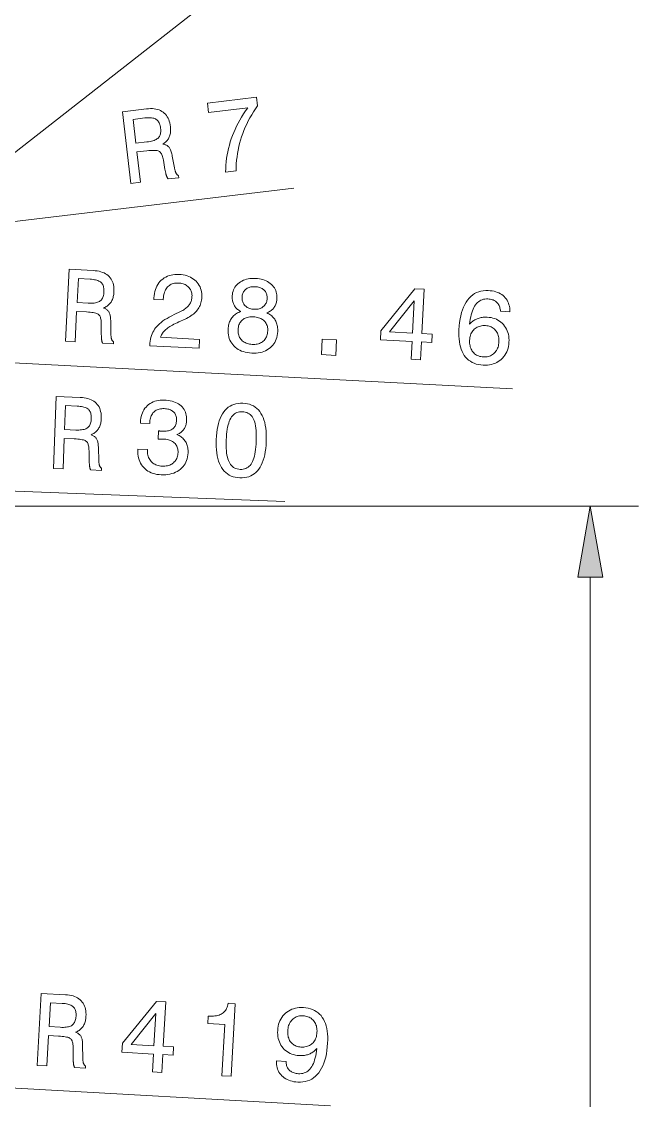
# Model space of a CAD drawing. Extents: x 0 to 297, y 0 to 532.
# Drawn here: x 152.4 to 178.05, y 252.52 to 297.33 of the extents above; entities that cross this region are included whole.
import ezdxf

# ---------------------------------------------------------------- set-up
doc = ezdxf.new("R2010")
doc.units = 0

msp = doc.modelspace()

# ---------------------------------------------------------------- linework, layer by layer
at = {"color": 7, "lineweight": 13, "ltscale": 0.301139}
msp.add_line((151.769, 288.984), (163.73, 290.408), dxfattribs=at)
at = {"color": 7, "lineweight": 13}
for p, q in [((151.796, 283.174), (172.81, 282.079)), ((138.524, 277.202), (178.049, 277.202)), ((176.049, 129.662), (176.049, 274.247))]:
    msp.add_line(p, q, dxfattribs=at)
at = {"color": 7, "lineweight": 13, "ltscale": 0.30114}
msp.add_line((151.309, 277.857), (163.345, 277.389), dxfattribs=at)
at = {"color": 7, "lineweight": 13, "ltscale": 0.366083}
msp.add_line((150.622, 253.108), (165.243, 252.286), dxfattribs=at)
at = {"color": 7, "lineweight": 13}
msp.add_lwpolyline([(135.172, 278.656), (167.959, 304.276), (167.959, 376.028)], dxfattribs=at)
for points in [[(160.888, 291.077), (160.893, 291.222), (160.901, 291.366), (160.914, 291.508), (160.931, 291.649), (160.953, 291.788), (160.978, 291.925), (161.008, 292.061), (161.043, 292.196), (161.081, 292.329), (161.124, 292.461), (161.171, 292.591), (161.223, 292.721), (161.28, 292.851), (161.341, 292.98), (161.407, 293.108), (161.478, 293.236), (161.554, 293.364), (161.634, 293.491), (161.719, 293.617), (161.809, 293.743), (160.18, 293.549), (160.133, 293.94), (162.175, 294.183), (162.217, 293.828), (162.131, 293.704), (162.049, 293.58), (161.971, 293.454), (161.898, 293.328), (161.829, 293.2), (161.764, 293.07), (161.704, 292.94), (161.649, 292.809), (161.597, 292.676), (161.55, 292.542), (161.508, 292.407), (161.47, 292.271), (161.436, 292.133), (161.406, 291.993), (161.381, 291.853), (161.361, 291.711), (161.344, 291.567), (161.332, 291.422), (161.325, 291.276), (161.322, 291.129)], [(156.954, 290.609), (156.6, 293.583), (157.594, 293.702), (157.68, 293.71), (157.763, 293.713), (157.842, 293.712), (157.917, 293.705), (157.988, 293.694), (158.056, 293.678), (158.12, 293.657), (158.18, 293.631), (158.237, 293.6), (158.29, 293.565), (158.339, 293.525), (158.384, 293.48), (158.425, 293.431), (158.462, 293.378), (158.494, 293.319), (158.523, 293.257), (158.547, 293.19), (158.567, 293.118), (158.583, 293.042), (158.595, 292.961), (158.6, 292.913), (158.603, 292.866), (158.603, 292.82), (158.601, 292.775), (158.597, 292.732), (158.591, 292.69), (158.583, 292.649), (158.573, 292.61), (158.56, 292.572), (158.545, 292.535), (158.528, 292.499), (158.509, 292.465), (158.488, 292.432), (158.465, 292.401), (158.44, 292.37), (158.413, 292.342), (158.383, 292.314), (158.352, 292.288), (158.318, 292.264), (158.282, 292.24), (158.315, 292.233), (158.346, 292.225), (158.376, 292.215), (158.404, 292.204), (158.43, 292.192), (158.455, 292.178), (158.477, 292.163), (158.499, 292.146), (158.518, 292.128), (158.536, 292.108), (158.552, 292.086), (158.568, 292.061), (158.583, 292.032), (158.598, 291.999), (158.612, 291.963), (158.625, 291.924), (158.638, 291.881), (158.65, 291.835), (158.661, 291.786), (158.672, 291.732), (158.761, 291.253), (158.767, 291.222), (158.773, 291.194), (158.779, 291.167), (158.785, 291.142), (158.792, 291.118), (158.799, 291.097), (158.806, 291.077), (158.813, 291.058), (158.82, 291.042), (158.828, 291.027), (158.836, 291.014), (158.844, 291.001), (158.853, 290.989), (158.863, 290.978), (158.873, 290.967), (158.884, 290.958), (158.895, 290.949), (158.907, 290.941), (158.92, 290.934), (158.933, 290.927), (158.943, 290.845), (158.493, 290.792), (158.486, 290.801), (158.479, 290.812), (158.472, 290.823), (158.465, 290.836), (158.459, 290.849), (158.452, 290.863), (158.446, 290.879), (158.44, 290.895), (158.434, 290.912), (158.427, 290.931), (158.421, 290.95), (158.415, 290.971), (158.409, 290.993), (158.403, 291.017), (158.397, 291.042), (158.391, 291.068), (158.385, 291.096), (158.379, 291.125), (158.373, 291.155), (158.367, 291.187), (158.3, 291.569), (158.29, 291.625), (158.277, 291.676), (158.264, 291.724), (158.249, 291.766), (158.234, 291.805), (158.217, 291.839), (158.198, 291.869), (158.179, 291.895), (158.158, 291.917), (158.136, 291.934), (158.11, 291.948), (158.079, 291.959), (158.041, 291.968), (157.998, 291.975), (157.948, 291.979), (157.893, 291.98), (157.831, 291.979), (157.764, 291.975), (157.69, 291.969), (157.611, 291.961), (157.202, 291.912), (157.352, 290.656)], [(157.527, 293.324), (157.041, 293.267), (157.159, 292.276), (157.617, 292.331), (157.685, 292.34), (157.748, 292.351), (157.807, 292.364), (157.861, 292.379), (157.911, 292.395), (157.956, 292.413), (157.997, 292.433), (158.033, 292.455), (158.064, 292.479), (158.091, 292.504), (158.115, 292.532), (158.135, 292.562), (158.152, 292.595), (158.166, 292.631), (158.177, 292.67), (158.185, 292.711), (158.189, 292.755), (158.191, 292.802), (158.189, 292.852), (158.184, 292.904), (158.177, 292.955), (158.167, 293.003), (158.155, 293.047), (158.14, 293.088), (158.123, 293.126), (158.104, 293.161), (158.082, 293.192), (158.058, 293.22), (158.032, 293.244), (158.003, 293.265), (157.971, 293.284), (157.936, 293.299), (157.897, 293.312), (157.855, 293.322), (157.809, 293.329), (157.76, 293.334), (157.707, 293.335), (157.65, 293.334), (157.59, 293.331)], [(154.228, 284.049), (154.384, 287.04), (155.384, 286.988), (155.47, 286.982), (155.552, 286.971), (155.629, 286.956), (155.702, 286.937), (155.77, 286.913), (155.834, 286.886), (155.894, 286.855), (155.949, 286.819), (156, 286.779), (156.046, 286.735), (156.088, 286.687), (156.124, 286.636), (156.156, 286.58), (156.183, 286.521), (156.206, 286.459), (156.223, 286.392), (156.236, 286.322), (156.244, 286.248), (156.246, 286.17), (156.245, 286.088), (156.241, 286.04), (156.236, 285.993), (156.228, 285.948), (156.219, 285.904), (156.208, 285.862), (156.195, 285.822), (156.18, 285.783), (156.163, 285.746), (156.144, 285.711), (156.123, 285.677), (156.1, 285.645), (156.076, 285.614), (156.049, 285.585), (156.021, 285.558), (155.991, 285.533), (155.959, 285.509), (155.925, 285.487), (155.89, 285.467), (155.853, 285.448), (155.813, 285.431), (155.845, 285.419), (155.874, 285.405), (155.902, 285.391), (155.927, 285.375), (155.951, 285.358), (155.973, 285.34), (155.993, 285.321), (156.011, 285.301), (156.027, 285.28), (156.041, 285.258), (156.053, 285.233), (156.065, 285.205), (156.075, 285.174), (156.084, 285.14), (156.091, 285.102), (156.098, 285.061), (156.103, 285.017), (156.107, 284.97), (156.11, 284.919), (156.111, 284.865), (156.117, 284.377), (156.118, 284.346), (156.119, 284.317), (156.121, 284.289), (156.123, 284.263), (156.126, 284.239), (156.129, 284.216), (156.132, 284.196), (156.136, 284.176), (156.14, 284.159), (156.145, 284.143), (156.151, 284.128), (156.157, 284.114), (156.164, 284.101), (156.172, 284.088), (156.18, 284.076), (156.189, 284.065), (156.199, 284.054), (156.209, 284.044), (156.22, 284.035), (156.232, 284.027), (156.228, 283.944), (155.775, 283.968), (155.77, 283.978), (155.765, 283.99), (155.76, 284.002), (155.756, 284.016), (155.752, 284.03), (155.748, 284.045), (155.744, 284.061), (155.74, 284.079), (155.737, 284.097), (155.734, 284.116), (155.732, 284.136), (155.729, 284.158), (155.727, 284.181), (155.725, 284.205), (155.723, 284.23), (155.722, 284.257), (155.721, 284.286), (155.72, 284.315), (155.719, 284.346), (155.718, 284.378), (155.718, 284.767), (155.716, 284.824), (155.713, 284.876), (155.708, 284.925), (155.701, 284.97), (155.692, 285.01), (155.681, 285.047), (155.668, 285.08), (155.653, 285.109), (155.636, 285.133), (155.617, 285.154), (155.595, 285.172), (155.565, 285.189), (155.53, 285.204), (155.488, 285.218), (155.44, 285.23), (155.385, 285.241), (155.325, 285.25), (155.257, 285.258), (155.184, 285.265), (155.104, 285.27), (154.694, 285.291), (154.628, 284.028)], [(157.732, 283.866), (157.732, 283.879), (157.739, 283.966), (157.75, 284.05), (157.764, 284.131), (157.783, 284.209), (157.805, 284.284), (157.832, 284.355), (157.862, 284.424), (157.897, 284.489), (157.935, 284.551), (157.977, 284.61), (158.025, 284.667), (158.079, 284.724), (158.14, 284.78), (158.208, 284.836), (158.282, 284.892), (158.363, 284.947), (158.451, 285.001), (158.545, 285.055), (158.646, 285.109), (158.753, 285.162), (159.015, 285.288), (159.061, 285.31), (159.105, 285.334), (159.146, 285.358), (159.185, 285.383), (159.221, 285.409), (159.254, 285.436), (159.286, 285.463), (159.315, 285.491), (159.341, 285.52), (159.365, 285.549), (159.386, 285.58), (159.406, 285.611), (159.424, 285.644), (159.439, 285.678), (159.452, 285.713), (159.464, 285.75), (159.473, 285.787), (159.48, 285.826), (159.486, 285.866), (159.489, 285.907), (159.49, 285.954), (159.487, 285.999), (159.481, 286.042), (159.472, 286.084), (159.459, 286.124), (159.443, 286.162), (159.424, 286.199), (159.401, 286.234), (159.375, 286.268), (159.346, 286.299), (159.314, 286.329), (159.279, 286.356), (159.242, 286.38), (159.202, 286.401), (159.161, 286.419), (159.117, 286.435), (159.07, 286.447), (159.021, 286.457), (158.97, 286.464), (158.917, 286.469), (158.863, 286.469), (158.812, 286.467), (158.763, 286.46), (158.716, 286.449), (158.671, 286.435), (158.628, 286.417), (158.588, 286.395), (158.549, 286.369), (158.513, 286.339), (158.478, 286.306), (158.447, 286.269), (158.418, 286.229), (158.392, 286.186), (158.369, 286.14), (158.349, 286.092), (158.333, 286.04), (158.319, 285.986), (158.308, 285.928), (158.3, 285.868), (158.295, 285.804), (158.293, 285.768), (157.902, 285.789), (157.905, 285.85), (157.912, 285.943), (157.925, 286.031), (157.943, 286.115), (157.966, 286.195), (157.994, 286.271), (158.028, 286.342), (158.066, 286.41), (158.11, 286.473), (158.159, 286.532), (158.213, 286.586), (158.272, 286.636), (158.334, 286.68), (158.4, 286.718), (158.469, 286.751), (158.542, 286.778), (158.618, 286.799), (158.698, 286.814), (158.781, 286.823), (158.868, 286.827), (158.958, 286.825), (159.045, 286.818), (159.128, 286.807), (159.207, 286.79), (159.283, 286.769), (159.355, 286.743), (159.423, 286.712), (159.488, 286.677), (159.549, 286.636), (159.607, 286.591), (159.66, 286.542), (159.709, 286.488), (159.753, 286.432), (159.791, 286.373), (159.823, 286.311), (159.85, 286.246), (159.871, 286.179), (159.887, 286.109), (159.896, 286.036), (159.901, 285.96), (159.899, 285.881), (159.894, 285.82), (159.887, 285.761), (159.876, 285.703), (159.861, 285.647), (159.844, 285.593), (159.824, 285.54), (159.8, 285.49), (159.774, 285.441), (159.744, 285.393), (159.711, 285.347), (159.675, 285.303), (159.636, 285.26), (159.593, 285.219), (159.547, 285.179), (159.498, 285.141), (159.445, 285.104), (159.389, 285.068), (159.33, 285.034), (159.267, 285.001), (159.202, 284.97), (158.942, 284.854), (158.87, 284.821), (158.803, 284.788), (158.739, 284.755), (158.679, 284.724), (158.624, 284.692), (158.572, 284.661), (158.525, 284.631), (158.482, 284.601), (158.443, 284.571), (158.408, 284.542), (158.376, 284.513), (158.346, 284.483), (158.318, 284.453), (158.293, 284.421), (158.269, 284.389), (158.248, 284.355), (158.228, 284.321), (158.211, 284.286), (158.196, 284.251), (158.183, 284.214), (159.808, 284.13), (159.789, 283.759)], [(155.253, 286.628), (154.765, 286.653), (154.713, 285.657), (155.174, 285.633), (155.242, 285.631), (155.306, 285.631), (155.366, 285.634), (155.422, 285.639), (155.474, 285.647), (155.521, 285.657), (155.565, 285.67), (155.604, 285.685), (155.639, 285.703), (155.67, 285.724), (155.698, 285.747), (155.723, 285.773), (155.746, 285.803), (155.765, 285.836), (155.783, 285.872), (155.797, 285.912), (155.809, 285.954), (155.818, 286), (155.825, 286.049), (155.829, 286.102), (155.831, 286.153), (155.829, 286.202), (155.825, 286.248), (155.817, 286.291), (155.807, 286.331), (155.794, 286.368), (155.778, 286.403), (155.759, 286.434), (155.737, 286.463), (155.712, 286.489), (155.684, 286.512), (155.652, 286.533), (155.616, 286.552), (155.576, 286.569), (155.532, 286.584), (155.484, 286.597), (155.432, 286.608), (155.376, 286.617), (155.317, 286.623)], [(161.525, 285.286), (161.488, 285.306), (161.452, 285.328), (161.419, 285.352), (161.387, 285.376), (161.358, 285.401), (161.33, 285.428), (161.305, 285.456), (161.282, 285.485), (161.261, 285.516), (161.241, 285.547), (161.224, 285.58), (161.209, 285.614), (161.196, 285.65), (161.185, 285.687), (161.176, 285.725), (161.169, 285.764), (161.165, 285.805), (161.162, 285.847), (161.161, 285.891), (161.162, 285.936), (161.169, 286.003), (161.18, 286.067), (161.196, 286.129), (161.217, 286.188), (161.243, 286.243), (161.274, 286.296), (161.311, 286.347), (161.352, 286.394), (161.398, 286.439), (161.449, 286.48), (161.505, 286.518), (161.563, 286.552), (161.624, 286.581), (161.688, 286.606), (161.755, 286.626), (161.825, 286.642), (161.897, 286.653), (161.973, 286.66), (162.052, 286.662), (162.133, 286.66), (162.215, 286.654), (162.293, 286.643), (162.368, 286.628), (162.439, 286.61), (162.507, 286.587), (162.571, 286.56), (162.632, 286.528), (162.69, 286.493), (162.744, 286.454), (162.795, 286.41), (162.841, 286.363), (162.882, 286.314), (162.918, 286.263), (162.948, 286.209), (162.974, 286.153), (162.994, 286.095), (163.009, 286.034), (163.018, 285.972), (163.022, 285.906), (163.021, 285.839), (163.018, 285.794), (163.013, 285.75), (163.006, 285.708), (162.997, 285.668), (162.986, 285.629), (162.974, 285.592), (162.959, 285.556), (162.943, 285.522), (162.925, 285.49), (162.905, 285.459), (162.883, 285.429), (162.859, 285.401), (162.833, 285.375), (162.805, 285.35), (162.775, 285.326), (162.743, 285.304), (162.709, 285.283), (162.673, 285.264), (162.635, 285.246), (162.595, 285.23), (162.642, 285.208), (162.687, 285.184), (162.729, 285.158), (162.768, 285.131), (162.805, 285.101), (162.839, 285.07), (162.871, 285.037), (162.901, 285.002), (162.927, 284.965), (162.952, 284.926), (162.974, 284.886), (162.993, 284.844), (163.009, 284.8), (163.023, 284.755), (163.035, 284.708), (163.043, 284.66), (163.05, 284.61), (163.053, 284.558), (163.054, 284.505), (163.053, 284.45), (163.045, 284.366), (163.033, 284.285), (163.015, 284.208), (162.991, 284.135), (162.963, 284.066), (162.928, 284.001), (162.889, 283.939), (162.844, 283.881), (162.794, 283.827), (162.738, 283.776), (162.677, 283.731), (162.614, 283.69), (162.546, 283.655), (162.475, 283.625), (162.4, 283.601), (162.322, 283.582), (162.24, 283.568), (162.154, 283.56), (162.065, 283.556), (161.972, 283.559), (161.879, 283.566), (161.791, 283.578), (161.706, 283.596), (161.626, 283.618), (161.55, 283.645), (161.479, 283.677), (161.411, 283.714), (161.348, 283.756), (161.288, 283.803), (161.233, 283.855), (161.183, 283.911), (161.139, 283.97), (161.101, 284.032), (161.068, 284.097), (161.041, 284.166), (161.019, 284.238), (161.004, 284.313), (160.994, 284.391), (160.99, 284.473), (160.991, 284.558), (160.996, 284.612), (161.002, 284.665), (161.011, 284.716), (161.022, 284.765), (161.036, 284.812), (161.052, 284.858), (161.071, 284.901), (161.092, 284.943), (161.115, 284.983), (161.141, 285.021), (161.169, 285.057), (161.2, 285.09), (161.233, 285.122), (161.268, 285.152), (161.305, 285.179), (161.344, 285.205), (161.386, 285.228), (161.43, 285.249), (161.477, 285.269)], [(161.571, 285.881), (161.57, 285.838), (161.573, 285.798), (161.578, 285.759), (161.586, 285.721), (161.597, 285.685), (161.611, 285.651), (161.627, 285.618), (161.647, 285.586), (161.67, 285.556), (161.695, 285.528), (161.723, 285.502), (161.753, 285.478), (161.786, 285.457), (161.82, 285.438), (161.856, 285.421), (161.894, 285.408), (161.934, 285.396), (161.976, 285.388), (162.02, 285.381), (162.066, 285.378), (162.113, 285.377), (162.158, 285.378), (162.201, 285.383), (162.243, 285.39), (162.282, 285.399), (162.32, 285.412), (162.356, 285.427), (162.39, 285.445), (162.423, 285.465), (162.453, 285.489), (162.482, 285.514), (162.507, 285.541), (162.53, 285.571), (162.55, 285.602), (162.568, 285.635), (162.582, 285.669), (162.594, 285.706), (162.603, 285.744), (162.61, 285.784), (162.613, 285.826), (162.614, 285.868), (162.612, 285.909), (162.607, 285.948), (162.599, 285.985), (162.589, 286.02), (162.575, 286.054), (162.559, 286.086), (162.539, 286.116), (162.517, 286.145), (162.492, 286.172), (162.464, 286.196), (162.435, 286.219), (162.402, 286.239), (162.368, 286.257), (162.332, 286.273), (162.293, 286.286), (162.252, 286.296), (162.208, 286.305), (162.163, 286.311), (162.115, 286.315), (162.068, 286.316), (162.022, 286.315), (161.979, 286.311), (161.937, 286.304), (161.897, 286.295), (161.86, 286.284), (161.824, 286.269), (161.79, 286.253), (161.758, 286.233), (161.728, 286.211), (161.7, 286.187), (161.675, 286.161), (161.653, 286.133), (161.633, 286.103), (161.616, 286.071), (161.602, 286.037), (161.59, 286.001), (161.581, 285.963), (161.575, 285.923)], [(168.602, 283.3), (168.64, 284.041), (167.325, 284.11), (167.344, 284.489), (168.75, 286.229), (169.142, 286.208), (169.046, 284.366), (169.473, 284.344), (169.455, 283.999), (169.028, 284.021), (168.989, 283.28)], [(172.707, 285.277), (172.312, 285.298), (172.308, 285.344), (172.302, 285.388), (172.294, 285.43), (172.283, 285.469), (172.27, 285.507), (172.255, 285.542), (172.237, 285.576), (172.216, 285.607), (172.193, 285.636), (172.168, 285.663), (172.14, 285.688), (172.111, 285.711), (172.079, 285.731), (172.045, 285.749), (172.008, 285.764), (171.97, 285.777), (171.929, 285.788), (171.886, 285.797), (171.841, 285.803), (171.793, 285.806), (171.729, 285.807), (171.668, 285.802), (171.609, 285.792), (171.553, 285.776), (171.5, 285.754), (171.45, 285.727), (171.402, 285.694), (171.357, 285.656), (171.315, 285.612), (171.276, 285.563), (171.24, 285.508), (171.206, 285.448), (171.175, 285.381), (171.146, 285.309), (171.12, 285.231), (171.097, 285.148), (171.076, 285.059), (171.058, 284.964), (171.042, 284.863), (171.029, 284.757), (171.057, 284.787), (171.085, 284.816), (171.115, 284.843), (171.146, 284.868), (171.177, 284.892), (171.21, 284.914), (171.243, 284.935), (171.278, 284.954), (171.314, 284.971), (171.351, 284.987), (171.388, 285.001), (171.427, 285.014), (171.466, 285.024), (171.506, 285.033), (171.547, 285.04), (171.588, 285.046), (171.631, 285.049), (171.674, 285.051), (171.718, 285.052), (171.762, 285.05), (171.846, 285.043), (171.926, 285.031), (172.002, 285.013), (172.075, 284.99), (172.144, 284.962), (172.21, 284.928), (172.273, 284.89), (172.331, 284.846), (172.387, 284.796), (172.439, 284.742), (172.486, 284.683), (172.528, 284.621), (172.565, 284.555), (172.596, 284.487), (172.621, 284.415), (172.641, 284.34), (172.656, 284.262), (172.665, 284.181), (172.669, 284.096), (172.667, 284.009), (172.659, 283.921), (172.646, 283.837), (172.628, 283.757), (172.605, 283.681), (172.575, 283.608), (172.541, 283.539), (172.501, 283.473), (172.455, 283.411), (172.404, 283.353), (172.348, 283.298), (172.287, 283.248), (172.223, 283.204), (172.156, 283.165), (172.086, 283.133), (172.012, 283.106), (171.936, 283.085), (171.856, 283.069), (171.773, 283.059), (171.687, 283.056), (171.597, 283.057), (171.495, 283.066), (171.398, 283.082), (171.306, 283.105), (171.219, 283.136), (171.137, 283.173), (171.061, 283.217), (170.991, 283.268), (170.925, 283.326), (170.865, 283.391), (170.81, 283.464), (170.761, 283.542), (170.718, 283.627), (170.68, 283.719), (170.649, 283.816), (170.623, 283.919), (170.604, 284.029), (170.59, 284.145), (170.582, 284.267), (170.581, 284.395), (170.585, 284.529), (170.596, 284.686), (170.613, 284.835), (170.635, 284.977), (170.663, 285.112), (170.696, 285.238), (170.735, 285.358), (170.78, 285.469), (170.83, 285.573), (170.886, 285.67), (170.948, 285.759), (171.014, 285.839), (171.085, 285.911), (171.16, 285.973), (171.239, 286.027), (171.322, 286.071), (171.41, 286.106), (171.503, 286.132), (171.599, 286.149), (171.7, 286.157), (171.805, 286.156), (171.889, 286.15), (171.969, 286.139), (172.045, 286.124), (172.117, 286.105), (172.185, 286.082), (172.249, 286.055), (172.31, 286.023), (172.367, 285.988), (172.42, 285.948), (172.469, 285.904), (172.514, 285.857), (172.554, 285.806), (172.589, 285.751), (172.62, 285.694), (172.646, 285.633), (172.668, 285.568), (172.685, 285.501), (172.697, 285.43), (172.705, 285.355)], [(167.705, 284.436), (168.658, 284.386), (168.728, 285.727)], [(161.407, 284.544), (161.406, 284.491), (161.408, 284.439), (161.413, 284.39), (161.423, 284.342), (161.435, 284.297), (161.451, 284.254), (161.471, 284.213), (161.493, 284.174), (161.52, 284.138), (161.549, 284.103), (161.582, 284.071), (161.617, 284.042), (161.655, 284.016), (161.695, 283.994), (161.738, 283.974), (161.784, 283.957), (161.832, 283.943), (161.882, 283.933), (161.935, 283.925), (161.991, 283.921), (162.047, 283.92), (162.101, 283.922), (162.152, 283.927), (162.202, 283.935), (162.249, 283.947), (162.294, 283.962), (162.336, 283.981), (162.377, 284.003), (162.415, 284.028), (162.45, 284.056), (162.484, 284.088), (162.514, 284.121), (162.54, 284.158), (162.564, 284.196), (162.584, 284.237), (162.601, 284.281), (162.615, 284.327), (162.626, 284.376), (162.634, 284.427), (162.638, 284.48), (162.639, 284.53), (162.637, 284.578), (162.631, 284.624), (162.622, 284.668), (162.609, 284.711), (162.593, 284.751), (162.574, 284.789), (162.551, 284.825), (162.525, 284.86), (162.495, 284.892), (162.462, 284.922), (162.427, 284.949), (162.389, 284.973), (162.349, 284.995), (162.306, 285.014), (162.26, 285.029), (162.211, 285.042), (162.16, 285.052), (162.107, 285.06), (162.05, 285.064), (161.994, 285.065), (161.94, 285.064), (161.889, 285.059), (161.839, 285.051), (161.792, 285.04), (161.748, 285.026), (161.705, 285.009), (161.665, 284.989), (161.627, 284.966), (161.592, 284.939), (161.559, 284.91), (161.529, 284.879), (161.503, 284.845), (161.48, 284.809), (161.46, 284.771), (161.443, 284.73), (161.429, 284.687), (161.418, 284.642), (161.411, 284.594)], [(172.25, 284.026), (172.251, 284.084), (172.249, 284.139), (172.244, 284.192), (172.235, 284.243), (172.223, 284.292), (172.207, 284.338), (172.188, 284.382), (172.166, 284.424), (172.141, 284.464), (172.112, 284.502), (172.08, 284.537), (172.046, 284.569), (172.01, 284.597), (171.972, 284.621), (171.931, 284.643), (171.889, 284.661), (171.844, 284.675), (171.797, 284.687), (171.747, 284.695), (171.696, 284.699), (171.638, 284.7), (171.582, 284.698), (171.529, 284.692), (171.479, 284.683), (171.43, 284.669), (171.385, 284.653), (171.341, 284.633), (171.3, 284.609), (171.261, 284.581), (171.225, 284.55), (171.191, 284.516), (171.16, 284.479), (171.133, 284.44), (171.109, 284.397), (171.088, 284.352), (171.071, 284.304), (171.056, 284.254), (171.045, 284.2), (171.037, 284.144), (171.032, 284.085), (171.031, 284.026), (171.033, 283.97), (171.039, 283.915), (171.047, 283.863), (171.06, 283.813), (171.075, 283.766), (171.095, 283.721), (171.117, 283.678), (171.143, 283.637), (171.173, 283.599), (171.205, 283.563), (171.24, 283.532), (171.278, 283.503), (171.318, 283.478), (171.36, 283.456), (171.406, 283.438), (171.453, 283.423), (171.503, 283.411), (171.556, 283.403), (171.611, 283.399), (171.664, 283.398), (171.715, 283.401), (171.764, 283.407), (171.812, 283.417), (171.857, 283.432), (171.901, 283.449), (171.943, 283.471), (171.983, 283.496), (172.021, 283.525), (172.057, 283.558), (172.091, 283.594), (172.122, 283.632), (172.149, 283.673), (172.173, 283.716), (172.194, 283.762), (172.211, 283.81), (172.226, 283.86), (172.237, 283.913), (172.245, 283.969)], [(164.873, 283.494), (164.907, 284.136), (165.502, 284.105), (165.469, 283.463)], [(153.729, 278.764), (153.845, 281.757), (154.846, 281.718), (154.932, 281.713), (155.014, 281.703), (155.091, 281.689), (155.165, 281.671), (155.233, 281.649), (155.298, 281.622), (155.358, 281.591), (155.413, 281.556), (155.465, 281.517), (155.511, 281.474), (155.554, 281.427), (155.591, 281.376), (155.624, 281.321), (155.652, 281.262), (155.675, 281.199), (155.693, 281.133), (155.707, 281.063), (155.715, 280.989), (155.719, 280.911), (155.718, 280.83), (155.716, 280.781), (155.711, 280.734), (155.704, 280.689), (155.695, 280.645), (155.685, 280.603), (155.672, 280.563), (155.657, 280.524), (155.641, 280.487), (155.623, 280.451), (155.602, 280.417), (155.58, 280.384), (155.556, 280.353), (155.53, 280.324), (155.502, 280.297), (155.472, 280.271), (155.441, 280.247), (155.407, 280.224), (155.372, 280.203), (155.335, 280.184), (155.296, 280.167), (155.328, 280.155), (155.357, 280.142), (155.385, 280.128), (155.411, 280.112), (155.435, 280.096), (155.457, 280.078), (155.477, 280.06), (155.495, 280.04), (155.511, 280.019), (155.526, 279.997), (155.539, 279.972), (155.55, 279.945), (155.561, 279.914), (155.57, 279.879), (155.578, 279.842), (155.585, 279.801), (155.591, 279.757), (155.596, 279.709), (155.599, 279.658), (155.601, 279.604), (155.614, 279.117), (155.615, 279.086), (155.617, 279.056), (155.619, 279.029), (155.621, 279.003), (155.624, 278.979), (155.627, 278.956), (155.631, 278.936), (155.635, 278.917), (155.64, 278.899), (155.645, 278.883), (155.651, 278.869), (155.657, 278.855), (155.664, 278.841), (155.672, 278.829), (155.68, 278.817), (155.69, 278.806), (155.699, 278.795), (155.71, 278.786), (155.721, 278.776), (155.733, 278.768), (155.73, 278.686), (155.277, 278.703), (155.272, 278.714), (155.267, 278.725), (155.262, 278.737), (155.257, 278.751), (155.253, 278.765), (155.249, 278.78), (155.245, 278.796), (155.241, 278.814), (155.238, 278.832), (155.234, 278.851), (155.232, 278.871), (155.229, 278.892), (155.226, 278.915), (155.224, 278.939), (155.222, 278.965), (155.22, 278.992), (155.219, 279.02), (155.217, 279.05), (155.216, 279.081), (155.215, 279.113), (155.209, 279.501), (155.207, 279.558), (155.203, 279.611), (155.197, 279.659), (155.19, 279.704), (155.18, 279.745), (155.169, 279.781), (155.155, 279.814), (155.14, 279.842), (155.123, 279.867), (155.104, 279.887), (155.081, 279.905), (155.051, 279.921), (155.016, 279.936), (154.974, 279.949), (154.925, 279.961), (154.871, 279.971), (154.81, 279.979), (154.742, 279.987), (154.669, 279.992), (154.589, 279.996), (154.178, 280.012), (154.129, 278.748)], [(157.236, 279.568), (157.634, 279.553), (157.634, 279.491), (157.638, 279.432), (157.645, 279.375), (157.656, 279.322), (157.67, 279.271), (157.687, 279.222), (157.707, 279.177), (157.731, 279.134), (157.758, 279.094), (157.789, 279.056), (157.822, 279.022), (157.859, 278.991), (157.898, 278.963), (157.94, 278.939), (157.984, 278.918), (158.032, 278.901), (158.082, 278.887), (158.136, 278.876), (158.192, 278.868), (158.251, 278.864), (158.308, 278.864), (158.364, 278.866), (158.417, 278.872), (158.467, 278.881), (158.516, 278.894), (158.562, 278.909), (158.605, 278.928), (158.646, 278.95), (158.685, 278.976), (158.721, 279.004), (158.755, 279.036), (158.785, 279.07), (158.812, 279.106), (158.835, 279.145), (158.856, 279.187), (158.873, 279.231), (158.886, 279.277), (158.897, 279.326), (158.904, 279.378), (158.908, 279.432), (158.908, 279.481), (158.905, 279.528), (158.898, 279.573), (158.888, 279.616), (158.874, 279.656), (158.858, 279.695), (158.837, 279.732), (158.813, 279.766), (158.786, 279.799), (158.755, 279.829), (158.722, 279.857), (158.685, 279.882), (158.645, 279.905), (158.603, 279.925), (158.558, 279.942), (158.51, 279.956), (158.459, 279.968), (158.406, 279.977), (158.349, 279.984), (158.29, 279.987), (158.281, 279.988), (158.273, 279.988), (158.264, 279.988), (158.256, 279.988), (158.247, 279.988), (158.238, 279.989), (158.229, 279.989), (158.22, 279.989), (158.211, 279.989), (158.201, 279.989), (158.192, 279.989), (158.182, 279.989), (158.171, 279.988), (158.16, 279.988), (158.148, 279.988), (158.135, 279.988), (158.122, 279.988), (158.108, 279.988), (158.094, 279.987), (158.079, 279.987), (158.092, 280.326), (158.101, 280.326), (158.11, 280.325), (158.12, 280.324), (158.128, 280.323), (158.137, 280.323), (158.146, 280.322), (158.155, 280.321), (158.163, 280.321), (158.172, 280.32), (158.18, 280.32), (158.189, 280.319), (158.197, 280.319), (158.205, 280.318), (158.213, 280.318), (158.221, 280.317), (158.229, 280.317), (158.236, 280.317), (158.244, 280.316), (158.251, 280.316), (158.258, 280.316), (158.315, 280.315), (158.369, 280.316), (158.42, 280.32), (158.468, 280.326), (158.513, 280.334), (158.555, 280.345), (158.594, 280.359), (158.63, 280.375), (158.663, 280.393), (158.694, 280.414), (158.721, 280.437), (158.746, 280.462), (158.768, 280.491), (158.788, 280.521), (158.804, 280.555), (158.818, 280.59), (158.83, 280.629), (158.838, 280.67), (158.844, 280.713), (158.847, 280.759), (158.848, 280.803), (158.845, 280.846), (158.84, 280.887), (158.832, 280.925), (158.821, 280.961), (158.808, 280.996), (158.791, 281.029), (158.772, 281.059), (158.75, 281.087), (158.725, 281.114), (158.698, 281.138), (158.668, 281.16), (158.635, 281.18), (158.6, 281.197), (158.563, 281.212), (158.523, 281.225), (158.481, 281.235), (158.436, 281.243), (158.389, 281.248), (158.339, 281.251), (158.283, 281.252), (158.23, 281.249), (158.179, 281.243), (158.131, 281.233), (158.085, 281.221), (158.043, 281.204), (158.002, 281.185), (157.965, 281.162), (157.93, 281.136), (157.898, 281.106), (157.868, 281.073), (157.842, 281.037), (157.818, 280.998), (157.797, 280.956), (157.779, 280.91), (157.763, 280.862), (157.751, 280.81), (157.741, 280.755), (157.735, 280.697), (157.731, 280.636), (157.347, 280.651), (157.348, 280.68), (157.354, 280.766), (157.365, 280.849), (157.381, 280.927), (157.402, 281.002), (157.428, 281.073), (157.459, 281.14), (157.494, 281.204), (157.535, 281.264), (157.581, 281.319), (157.632, 281.372), (157.687, 281.419), (157.745, 281.461), (157.806, 281.498), (157.871, 281.53), (157.94, 281.556), (158.011, 281.577), (158.086, 281.592), (158.165, 281.602), (158.247, 281.607), (158.332, 281.606), (158.421, 281.6), (158.507, 281.591), (158.588, 281.577), (158.665, 281.559), (158.737, 281.537), (158.806, 281.511), (158.869, 281.481), (158.929, 281.446), (158.984, 281.408), (159.035, 281.366), (159.082, 281.32), (159.123, 281.27), (159.159, 281.218), (159.19, 281.162), (159.215, 281.103), (159.236, 281.041), (159.251, 280.976), (159.261, 280.908), (159.266, 280.836), (159.265, 280.762), (159.263, 280.719), (159.258, 280.678), (159.252, 280.638), (159.244, 280.599), (159.233, 280.562), (159.221, 280.525), (159.208, 280.491), (159.192, 280.457), (159.174, 280.425), (159.155, 280.395), (159.134, 280.365), (159.111, 280.338), (159.086, 280.312), (159.059, 280.287), (159.031, 280.264), (159.001, 280.242), (158.969, 280.223), (158.935, 280.204), (158.9, 280.187), (158.863, 280.172), (158.909, 280.151), (158.953, 280.129), (158.995, 280.105), (159.034, 280.078), (159.071, 280.05), (159.106, 280.02), (159.138, 279.989), (159.167, 279.955), (159.195, 279.919), (159.219, 279.882), (159.242, 279.842), (159.262, 279.801), (159.279, 279.759), (159.293, 279.715), (159.305, 279.669), (159.315, 279.621), (159.322, 279.572), (159.326, 279.522), (159.328, 279.469), (159.327, 279.415), (159.321, 279.331), (159.309, 279.25), (159.291, 279.173), (159.267, 279.099), (159.238, 279.029), (159.203, 278.963), (159.162, 278.9), (159.116, 278.841), (159.063, 278.786), (159.005, 278.734), (158.942, 278.687), (158.876, 278.645), (158.805, 278.608), (158.732, 278.577), (158.654, 278.551), (158.573, 278.531), (158.488, 278.516), (158.399, 278.506), (158.307, 278.502), (158.211, 278.503), (158.121, 278.509), (158.034, 278.521), (157.951, 278.538), (157.872, 278.56), (157.797, 278.587), (157.726, 278.62), (157.659, 278.658), (157.596, 278.701), (157.537, 278.75), (157.482, 278.803), (157.432, 278.862), (157.388, 278.923), (157.349, 278.988), (157.315, 279.057), (157.288, 279.129), (157.266, 279.204), (157.249, 279.282), (157.239, 279.365), (157.234, 279.45), (157.235, 279.539)], [(160.5, 279.965), (160.509, 280.113), (160.522, 280.254), (160.541, 280.388), (160.564, 280.513), (160.593, 280.632), (160.626, 280.743), (160.665, 280.846), (160.708, 280.942), (160.757, 281.031), (160.811, 281.112), (160.869, 281.185), (160.932, 281.251), (160.999, 281.308), (161.072, 281.357), (161.148, 281.397), (161.229, 281.43), (161.315, 281.454), (161.405, 281.471), (161.5, 281.479), (161.599, 281.479), (161.699, 281.471), (161.793, 281.456), (161.882, 281.433), (161.966, 281.402), (162.045, 281.363), (162.118, 281.317), (162.186, 281.263), (162.249, 281.201), (162.306, 281.132), (162.358, 281.055), (162.405, 280.971), (162.446, 280.879), (162.481, 280.78), (162.511, 280.674), (162.536, 280.56), (162.555, 280.44), (162.568, 280.312), (162.576, 280.176), (162.578, 280.034), (162.575, 279.884), (162.567, 279.735), (162.553, 279.594), (162.535, 279.46), (162.512, 279.334), (162.484, 279.215), (162.45, 279.105), (162.412, 279.001), (162.369, 278.906), (162.321, 278.818), (162.268, 278.738), (162.21, 278.666), (162.148, 278.601), (162.08, 278.545), (162.009, 278.497), (161.932, 278.457), (161.851, 278.424), (161.765, 278.4), (161.674, 278.384), (161.579, 278.376), (161.479, 278.376), (161.38, 278.384), (161.286, 278.399), (161.197, 278.423), (161.114, 278.453), (161.035, 278.492), (160.962, 278.538), (160.894, 278.592), (160.831, 278.654), (160.773, 278.723), (160.721, 278.8), (160.674, 278.884), (160.632, 278.976), (160.596, 279.075), (160.565, 279.18), (160.541, 279.293), (160.521, 279.413), (160.508, 279.541), (160.5, 279.675), (160.497, 279.816)], [(154.72, 281.356), (154.231, 281.375), (154.192, 280.379), (154.654, 280.361), (154.722, 280.359), (154.786, 280.36), (154.846, 280.364), (154.902, 280.37), (154.954, 280.378), (155.001, 280.389), (155.044, 280.402), (155.083, 280.418), (155.118, 280.437), (155.149, 280.457), (155.176, 280.481), (155.201, 280.508), (155.223, 280.538), (155.243, 280.571), (155.259, 280.608), (155.273, 280.647), (155.285, 280.69), (155.294, 280.736), (155.3, 280.785), (155.303, 280.838), (155.304, 280.889), (155.302, 280.938), (155.296, 280.984), (155.289, 281.027), (155.278, 281.067), (155.264, 281.104), (155.248, 281.138), (155.228, 281.169), (155.206, 281.198), (155.181, 281.223), (155.153, 281.246), (155.12, 281.267), (155.084, 281.285), (155.044, 281.302), (154.999, 281.316), (154.951, 281.329), (154.899, 281.339), (154.843, 281.347), (154.784, 281.352)], [(160.913, 279.949), (160.91, 279.828), (160.91, 279.714), (160.913, 279.607), (160.92, 279.505), (160.93, 279.411), (160.943, 279.323), (160.96, 279.241), (160.98, 279.166), (161.003, 279.098), (161.03, 279.036), (161.059, 278.98), (161.093, 278.93), (161.13, 278.885), (161.171, 278.846), (161.215, 278.813), (161.264, 278.785), (161.315, 278.763), (161.371, 278.746), (161.43, 278.735), (161.492, 278.73), (161.556, 278.73), (161.616, 278.737), (161.672, 278.749), (161.726, 278.767), (161.776, 278.79), (161.822, 278.82), (161.866, 278.855), (161.906, 278.896), (161.943, 278.943), (161.976, 278.996), (162.007, 279.055), (162.035, 279.121), (162.06, 279.194), (162.082, 279.275), (162.102, 279.361), (162.119, 279.455), (162.133, 279.556), (162.145, 279.664), (162.154, 279.779), (162.16, 279.9), (162.163, 280.023), (162.163, 280.138), (162.16, 280.247), (162.154, 280.349), (162.144, 280.444), (162.131, 280.532), (162.115, 280.614), (162.096, 280.689), (162.073, 280.757), (162.047, 280.818), (162.018, 280.874), (161.985, 280.923), (161.948, 280.967), (161.907, 281.006), (161.863, 281.039), (161.815, 281.067), (161.763, 281.089), (161.707, 281.105), (161.648, 281.116), (161.585, 281.121), (161.522, 281.121), (161.463, 281.114), (161.406, 281.102), (161.353, 281.084), (161.303, 281.06), (161.256, 281.03), (161.212, 280.994), (161.172, 280.953), (161.134, 280.905), (161.1, 280.852), (161.069, 280.792), (161.04, 280.726), (161.015, 280.652), (160.992, 280.572), (160.972, 280.485), (160.955, 280.392), (160.94, 280.291), (160.928, 280.184), (160.919, 280.07)], [(176.57, 274.247), (176.049, 277.202), (175.528, 274.247)], [(153.058, 253.973), (153.226, 256.964), (154.226, 256.908), (154.312, 256.901), (154.394, 256.889), (154.471, 256.874), (154.544, 256.855), (154.612, 256.831), (154.676, 256.804), (154.735, 256.772), (154.79, 256.736), (154.841, 256.696), (154.887, 256.652), (154.928, 256.604), (154.965, 256.552), (154.997, 256.497), (155.024, 256.437), (155.046, 256.375), (155.063, 256.308), (155.075, 256.238), (155.083, 256.164), (155.085, 256.086), (155.083, 256.004), (155.079, 255.956), (155.074, 255.909), (155.066, 255.864), (155.057, 255.82), (155.045, 255.778), (155.032, 255.738), (155.017, 255.699), (154.999, 255.662), (154.98, 255.627), (154.959, 255.593), (154.937, 255.561), (154.912, 255.531), (154.886, 255.502), (154.857, 255.475), (154.827, 255.45), (154.795, 255.426), (154.761, 255.404), (154.726, 255.384), (154.688, 255.365), (154.649, 255.349), (154.68, 255.336), (154.71, 255.323), (154.737, 255.308), (154.763, 255.292), (154.786, 255.275), (154.808, 255.257), (154.828, 255.238), (154.846, 255.218), (154.862, 255.197), (154.876, 255.174), (154.888, 255.15), (154.899, 255.122), (154.909, 255.091), (154.918, 255.057), (154.926, 255.019), (154.932, 254.978), (154.937, 254.934), (154.941, 254.886), (154.943, 254.835), (154.944, 254.781), (154.949, 254.293), (154.949, 254.262), (154.95, 254.233), (154.952, 254.205), (154.954, 254.18), (154.956, 254.155), (154.959, 254.133), (154.963, 254.112), (154.966, 254.093), (154.971, 254.075), (154.976, 254.059), (154.981, 254.044), (154.987, 254.03), (154.994, 254.017), (155.002, 254.004), (155.01, 253.992), (155.019, 253.981), (155.029, 253.97), (155.039, 253.96), (155.05, 253.951), (155.062, 253.942), (155.057, 253.86), (154.605, 253.886), (154.6, 253.896), (154.595, 253.908), (154.59, 253.92), (154.585, 253.934), (154.581, 253.948), (154.577, 253.963), (154.574, 253.979), (154.57, 253.997), (154.567, 254.015), (154.565, 254.034), (154.562, 254.054), (154.56, 254.076), (154.558, 254.099), (154.556, 254.123), (154.554, 254.148), (154.553, 254.175), (154.552, 254.204), (154.551, 254.233), (154.55, 254.264), (154.55, 254.296), (154.55, 254.685), (154.549, 254.742), (154.546, 254.794), (154.541, 254.843), (154.535, 254.888), (154.526, 254.929), (154.515, 254.965), (154.502, 254.998), (154.487, 255.027), (154.471, 255.052), (154.452, 255.073), (154.429, 255.091), (154.4, 255.108), (154.365, 255.123), (154.323, 255.137), (154.275, 255.149), (154.22, 255.16), (154.159, 255.17), (154.092, 255.178), (154.019, 255.185), (153.939, 255.19), (153.529, 255.213), (153.458, 253.95)], [(154.094, 256.548), (153.605, 256.575), (153.549, 255.58), (154.01, 255.554), (154.078, 255.551), (154.143, 255.551), (154.203, 255.553), (154.258, 255.558), (154.31, 255.566), (154.358, 255.576), (154.401, 255.589), (154.441, 255.604), (154.476, 255.621), (154.507, 255.642), (154.535, 255.665), (154.56, 255.691), (154.583, 255.721), (154.603, 255.754), (154.62, 255.79), (154.635, 255.829), (154.647, 255.872), (154.656, 255.918), (154.663, 255.967), (154.668, 256.019), (154.669, 256.071), (154.668, 256.12), (154.664, 256.165), (154.656, 256.208), (154.646, 256.249), (154.633, 256.286), (154.617, 256.32), (154.599, 256.352), (154.577, 256.381), (154.552, 256.407), (154.524, 256.43), (154.492, 256.452), (154.456, 256.471), (154.416, 256.488), (154.372, 256.503), (154.325, 256.516), (154.273, 256.527), (154.217, 256.536), (154.157, 256.543)], [(157.849, 253.703), (157.891, 254.444), (156.575, 254.518), (156.597, 254.897), (158.01, 256.631), (158.401, 256.609), (158.298, 254.768), (158.725, 254.744), (158.705, 254.398), (158.278, 254.422), (158.236, 253.681)], [(160.729, 253.541), (160.848, 255.671), (160.15, 255.711), (160.167, 256.016), (160.242, 256.014), (160.313, 256.015), (160.381, 256.019), (160.445, 256.026), (160.505, 256.036), (160.561, 256.048), (160.613, 256.063), (160.662, 256.081), (160.706, 256.102), (160.747, 256.126), (160.785, 256.153), (160.82, 256.183), (160.852, 256.217), (160.881, 256.254), (160.907, 256.294), (160.931, 256.339), (160.952, 256.386), (160.97, 256.437), (160.985, 256.492), (160.997, 256.55), (161.29, 256.533), (161.12, 253.519)], [(163.006, 254.156), (163.401, 254.134), (163.402, 254.09), (163.406, 254.048), (163.412, 254.007), (163.422, 253.968), (163.434, 253.931), (163.448, 253.896), (163.466, 253.863), (163.486, 253.831), (163.509, 253.802), (163.534, 253.774), (163.562, 253.748), (163.593, 253.725), (163.625, 253.704), (163.66, 253.686), (163.697, 253.67), (163.736, 253.656), (163.777, 253.645), (163.82, 253.636), (163.866, 253.63), (163.913, 253.626), (163.978, 253.625), (164.039, 253.63), (164.098, 253.64), (164.154, 253.656), (164.207, 253.677), (164.258, 253.704), (164.305, 253.736), (164.35, 253.774), (164.392, 253.817), (164.432, 253.866), (164.468, 253.921), (164.502, 253.981), (164.534, 254.047), (164.563, 254.119), (164.589, 254.197), (164.613, 254.28), (164.634, 254.37), (164.652, 254.465), (164.668, 254.566), (164.682, 254.672), (164.654, 254.642), (164.626, 254.613), (164.596, 254.586), (164.565, 254.56), (164.534, 254.536), (164.501, 254.514), (164.467, 254.493), (164.433, 254.474), (164.397, 254.457), (164.36, 254.441), (164.323, 254.427), (164.285, 254.415), (164.246, 254.405), (164.206, 254.396), (164.165, 254.389), (164.124, 254.384), (164.082, 254.38), (164.039, 254.378), (163.996, 254.378), (163.952, 254.38), (163.868, 254.387), (163.788, 254.4), (163.712, 254.418), (163.639, 254.441), (163.57, 254.47), (163.504, 254.503), (163.442, 254.542), (163.383, 254.587), (163.328, 254.636), (163.276, 254.691), (163.229, 254.75), (163.188, 254.813), (163.151, 254.878), (163.121, 254.947), (163.095, 255.018), (163.076, 255.093), (163.061, 255.172), (163.053, 255.253), (163.049, 255.337), (163.052, 255.425), (163.059, 255.513), (163.073, 255.597), (163.091, 255.677), (163.115, 255.754), (163.145, 255.827), (163.18, 255.896), (163.22, 255.962), (163.266, 256.024), (163.317, 256.082), (163.374, 256.136), (163.435, 256.186), (163.499, 256.23), (163.566, 256.268), (163.636, 256.301), (163.71, 256.327), (163.787, 256.348), (163.866, 256.363), (163.949, 256.373), (164.036, 256.376), (164.125, 256.374), (164.227, 256.365), (164.324, 256.348), (164.416, 256.325), (164.502, 256.294), (164.583, 256.257), (164.658, 256.212), (164.729, 256.161), (164.794, 256.103), (164.853, 256.037), (164.908, 255.965), (164.956, 255.886), (164.999, 255.8), (165.036, 255.709), (165.067, 255.612), (165.092, 255.508), (165.111, 255.399), (165.124, 255.283), (165.131, 255.161), (165.132, 255.033), (165.127, 254.899), (165.115, 254.74), (165.098, 254.59), (165.075, 254.447), (165.047, 254.313), (165.013, 254.186), (164.973, 254.066), (164.928, 253.955), (164.878, 253.851), (164.822, 253.755), (164.76, 253.667), (164.694, 253.587), (164.623, 253.517), (164.547, 253.455), (164.467, 253.402), (164.382, 253.359), (164.293, 253.324), (164.199, 253.299), (164.1, 253.283), (163.997, 253.275), (163.889, 253.277), (163.806, 253.284), (163.727, 253.295), (163.651, 253.311), (163.579, 253.33), (163.511, 253.355), (163.446, 253.383), (163.385, 253.416), (163.328, 253.453), (163.274, 253.494), (163.224, 253.54), (163.179, 253.589), (163.139, 253.641), (163.104, 253.696), (163.074, 253.754), (163.05, 253.814), (163.031, 253.877), (163.016, 253.943), (163.008, 254.011), (163.004, 254.082)], [(156.957, 254.843), (157.91, 254.789), (157.986, 256.13)], [(163.469, 255.406), (163.467, 255.349), (163.469, 255.294), (163.474, 255.241), (163.482, 255.191), (163.494, 255.142), (163.509, 255.096), (163.528, 255.052), (163.55, 255.01), (163.575, 254.97), (163.604, 254.933), (163.635, 254.898), (163.669, 254.866), (163.705, 254.838), (163.743, 254.813), (163.783, 254.792), (163.826, 254.774), (163.871, 254.759), (163.919, 254.748), (163.968, 254.74), (164.02, 254.735), (164.078, 254.733), (164.133, 254.735), (164.186, 254.741), (164.237, 254.75), (164.285, 254.763), (164.331, 254.779), (164.375, 254.799), (164.416, 254.823), (164.455, 254.85), (164.492, 254.88), (164.526, 254.914), (164.556, 254.951), (164.584, 254.99), (164.608, 255.032), (164.629, 255.077), (164.646, 255.124), (164.661, 255.174), (164.672, 255.227), (164.681, 255.283), (164.686, 255.342), (164.687, 255.401), (164.685, 255.457), (164.68, 255.512), (164.671, 255.564), (164.659, 255.614), (164.643, 255.662), (164.624, 255.707), (164.601, 255.75), (164.575, 255.791), (164.545, 255.83), (164.512, 255.866), (164.477, 255.898), (164.44, 255.927), (164.399, 255.952), (164.357, 255.974), (164.311, 255.993), (164.264, 256.008), (164.214, 256.02), (164.161, 256.028), (164.106, 256.033), (164.053, 256.034), (164.002, 256.031), (163.953, 256.025), (163.905, 256.015), (163.86, 256.001), (163.816, 255.983), (163.775, 255.962), (163.735, 255.937), (163.697, 255.908), (163.661, 255.875), (163.627, 255.84), (163.597, 255.801), (163.57, 255.76), (163.546, 255.717), (163.525, 255.672), (163.507, 255.623), (163.493, 255.573), (163.482, 255.52), (163.474, 255.464)]]:
    msp.add_lwpolyline(points, close=True, dxfattribs=at)
msp.add_solid([(176.57, 274.247), (176.049, 277.202), (176.57, 274.247), (175.528, 274.247)], dxfattribs=at)

doc.saveas('drawing.dxf')
